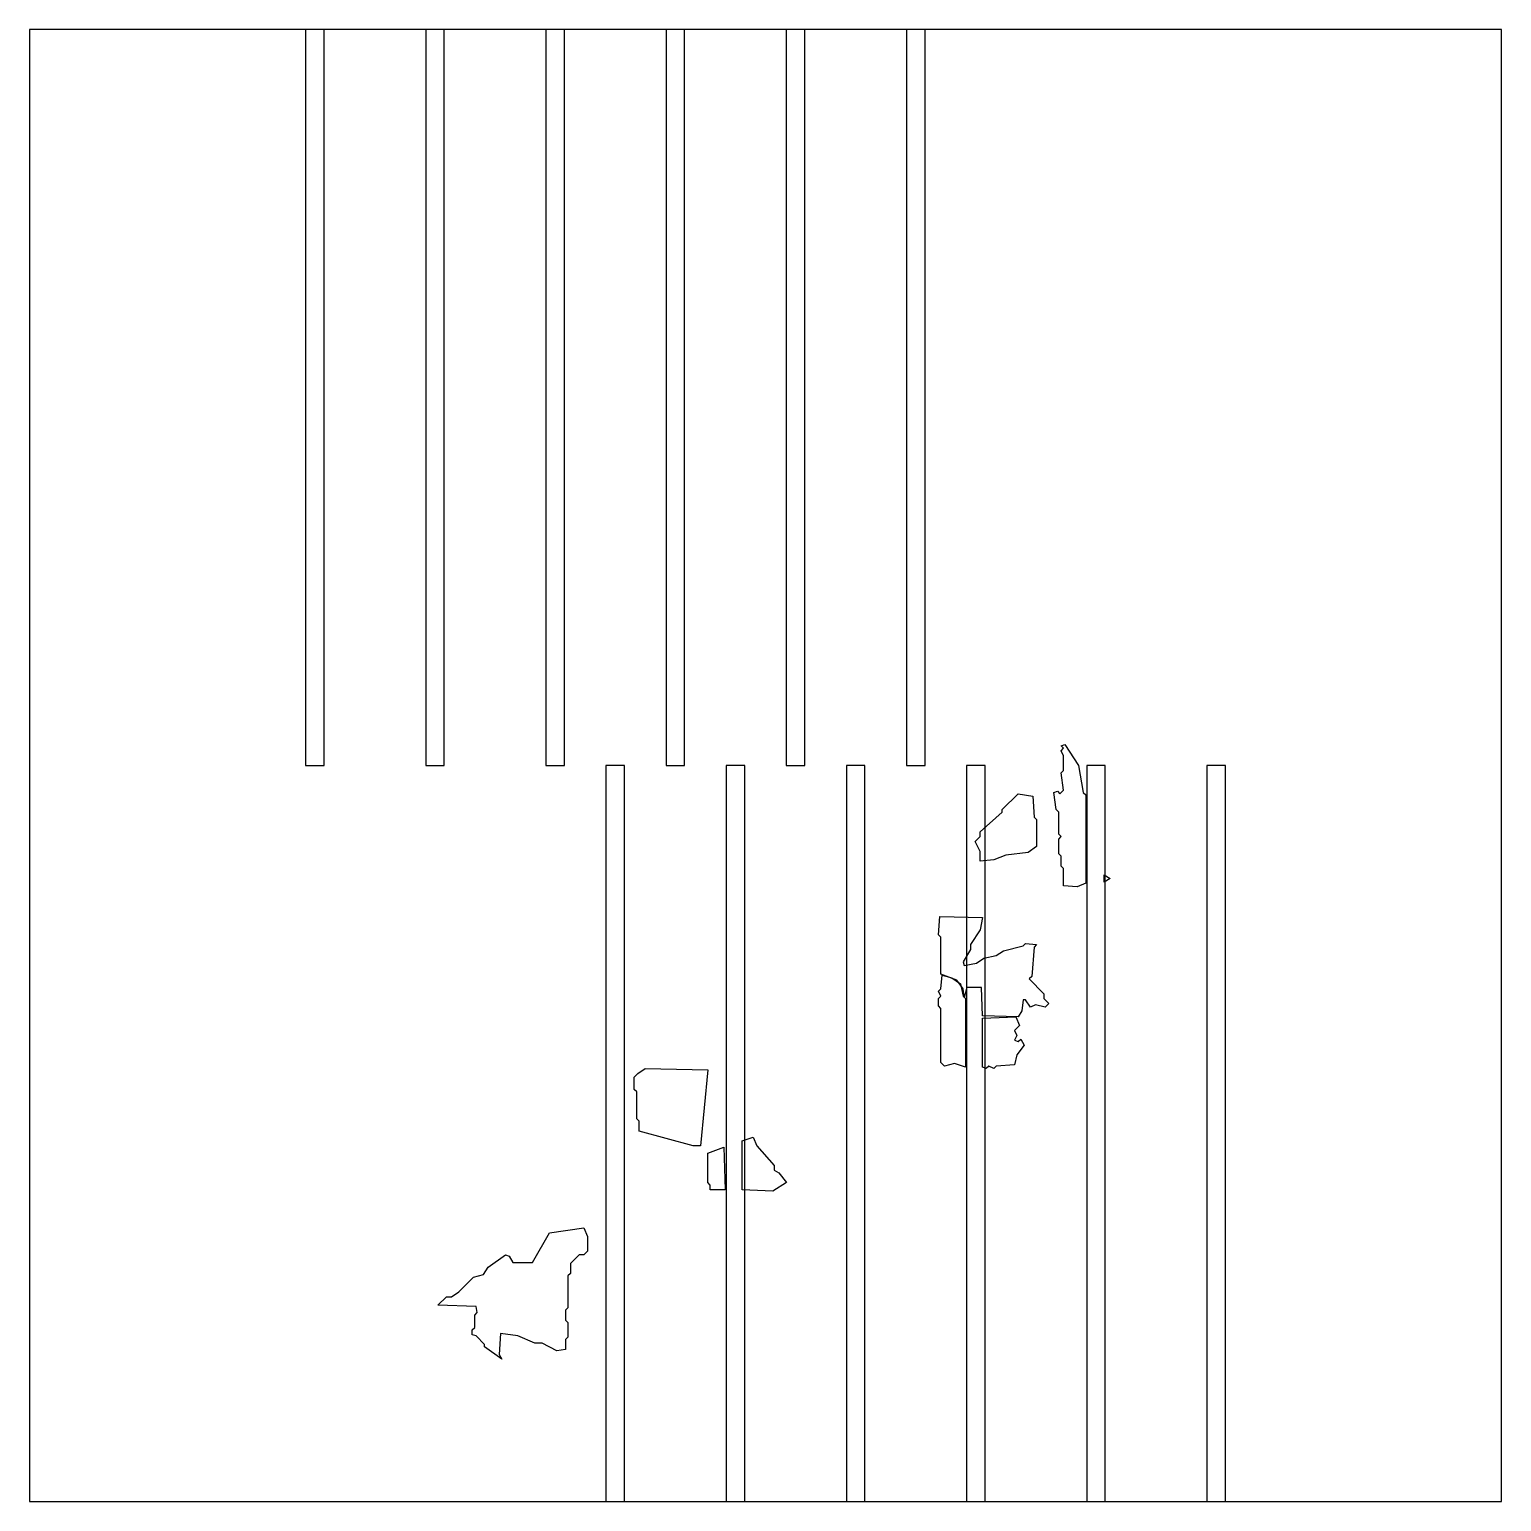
# Model space of a CAD drawing. Header units: millimetres. Extents: x 0 to 283, y 0 to 283.
import ezdxf

# ---------------------------------------------------------------- set-up
doc = ezdxf.new("R2010")
doc.units = ezdxf.units.MM
for name, color, linetype in [('CUT_OUTLINE', 5, 'Continuous'), ('CUT_SLOT', 1, 'Continuous'), ('ENG_D', 3, 'Continuous'), ('ENG_L', 4, 'Continuous')]:
    doc.layers.add(name, color=color, linetype=linetype)

msp = doc.modelspace()

# ---------------------------------------------------------------- linework, layer by layer
at = {"layer": 'CUT_OUTLINE'}
msp.add_lwpolyline([(0, 0), (282.84, 0), (282.84, 282.84), (0, 282.84), (0, 0)], close=True, dxfattribs=at)
at = {"layer": 'CUT_SLOT'}
for points in [[(53.04, 141.42), (56.6, 141.42), (56.6, 282.84), (53.04, 282.84), (53.04, 141.42)], [(76.13, 141.42), (79.69, 141.42), (79.69, 282.84), (76.13, 282.84), (76.13, 141.42)], [(99.22, 141.42), (102.79, 141.42), (102.79, 282.84), (99.22, 282.84), (99.22, 141.42)], [(122.32, 141.42), (125.88, 141.42), (125.88, 282.84), (122.32, 282.84), (122.32, 141.42)], [(145.41, 141.42), (148.98, 141.42), (148.98, 282.84), (145.41, 282.84), (145.41, 141.42)], [(168.51, 141.42), (172.07, 141.42), (172.07, 282.84), (168.51, 282.84), (168.51, 141.42)], [(110.77, 0), (114.34, 0), (114.34, 141.42), (110.77, 141.42), (110.77, 0)], [(133.87, 0), (137.43, 0), (137.43, 141.42), (133.87, 141.42), (133.87, 0)], [(156.96, 0), (160.52, 0), (160.52, 141.42), (156.96, 141.42), (156.96, 0)], [(180.05, 0), (183.62, 0), (183.62, 141.42), (180.05, 141.42), (180.05, 0)], [(203.15, 0), (206.71, 0), (206.71, 141.42), (203.15, 141.42), (203.15, 0)], [(226.24, 0), (229.81, 0), (229.81, 141.42), (226.24, 141.42), (226.24, 0)]]:
    msp.add_lwpolyline(points, close=True, dxfattribs=at)
at = {"layer": 'ENG_D'}
for points in [[(198.7, 121.62), (198.23, 122.09), (198.23, 123.98), (197.75, 124.45), (197.75, 127.28), (198.23, 127.75), (197.75, 128.22), (197.75, 132.46), (197.28, 132.94), (196.81, 136.24), (197.52, 136.47), (197.99, 136), (198.7, 136.71), (198.23, 140.01), (198.7, 140.48), (198.7, 143.31), (198.23, 144.25), (198.7, 144.72), (198.23, 145.19), (198.93, 145.43), (201.53, 141.42), (202.47, 136.24), (202.94, 135.76), (202.94, 118.79), (201.29, 118.09), (198.7, 118.32), (198.7, 121.62)], [(182.67, 124.92), (181.73, 126.81), (182.67, 127.75), (182.67, 128.69), (186.91, 132.46), (186.91, 132.94), (189.98, 136), (192.8, 135.53), (193.04, 131.52), (193.51, 131.05), (193.51, 125.87), (191.86, 124.69), (187.62, 124.22), (185.26, 123.27), (182.67, 123.04), (182.67, 124.92)], [(207.65, 119.74), (206.48, 119.03), (206.48, 120.44), (207.65, 119.74)], [(175.83, 83.67), (175.13, 84.38), (175.13, 94.75), (174.66, 95.22), (174.66, 96.64), (175.13, 97.11), (174.66, 98.05), (175.13, 98.52), (175.36, 101.12), (177.25, 100.64), (178.9, 99.47), (179.37, 97.11), (179.84, 96.64), (179.84, 83.44), (177.72, 84.15), (175.83, 83.67)], [(183.14, 92.87), (189.5, 93.1), (190.21, 91.45), (189.27, 90.51), (189.74, 89.57), (189.27, 88.62), (189.98, 88.39), (190.45, 88.86), (191.15, 87.68), (189.74, 85.8), (189.27, 83.91), (185.73, 83.67), (185.26, 83.2), (184.32, 83.67), (183.85, 83.2), (183.14, 83.44), (183.14, 92.87)], [(117.14, 73.07), (116.67, 73.54), (116.67, 78.72), (116.2, 79.2), (116.2, 81.55), (116.91, 82.26), (118.32, 83.2), (130.34, 82.97), (128.93, 68.35), (127.51, 68.35), (117.14, 71.18), (117.14, 73.07)], [(130.34, 61.28), (130.34, 66.94), (133.41, 68.12), (133.64, 59.87), (130.81, 59.87), (130.81, 60.81), (130.34, 61.28)], [(139.06, 70), (139.77, 68.35), (143.07, 64.58), (143.07, 63.64), (144.01, 63.17), (145.43, 61.28), (142.84, 59.63), (136.94, 59.87), (136.94, 69.3), (139.06, 70)], [(85.8, 31.82), (85.09, 32.06), (85.09, 33), (85.56, 33.47), (85.56, 35.83), (86.03, 36.3), (85.8, 37.48), (78.49, 37.71), (80.14, 39.36), (81.08, 39.36), (82.5, 40.31), (85.32, 43.13), (87.21, 43.6), (88.15, 45.02), (91.45, 47.38), (92.16, 47.14), (92.87, 45.96), (96.64, 45.96), (99.94, 51.62), (106.54, 52.56), (107.24, 50.91), (107.24, 48.08), (106.54, 47.38), (105.59, 47.38), (103.94, 45.73), (103.94, 43.84), (103.47, 43.37), (103.47, 37.24), (103, 36.77), (103, 34.88), (103.47, 34.41), (103.47, 31.58), (103, 31.11), (103, 29.23), (101.35, 28.99), (98.52, 30.41), (97.11, 30.41), (93.81, 31.82), (90.51, 32.29), (90.27, 28.28), (90.75, 27.34), (87.45, 29.7), (87.45, 30.17), (85.8, 31.82)]]:
    msp.add_lwpolyline(points, close=True, dxfattribs=at)
at = {"layer": 'ENG_L'}
msp.add_lwpolyline([(183.14, 93.34), (182.9, 98.76), (180.08, 98.76), (179.61, 96.87), (179.37, 98.52), (178.19, 100.17), (175.13, 101.35), (175.13, 108.42), (174.66, 108.89), (174.89, 112.43), (183.14, 112.19), (182.67, 109.84), (180.78, 107.01), (180.78, 106.07), (179.37, 103.71), (179.61, 103), (181.96, 103.47), (183.38, 104.42), (185.73, 104.89), (187.15, 105.83), (190.92, 106.77), (191.39, 107.24), (193.51, 107.01), (193.04, 106.54), (192.57, 100.88), (192.1, 100.41), (194.93, 97.58), (194.93, 96.64), (195.87, 95.7), (195.16, 94.99), (193.28, 95.46), (192.33, 94.99), (191.39, 96.4), (190.92, 96.4), (190.68, 94.28), (189.98, 93.1), (183.14, 93.34)], close=True, dxfattribs=at)

doc.saveas('drawing.dxf')
